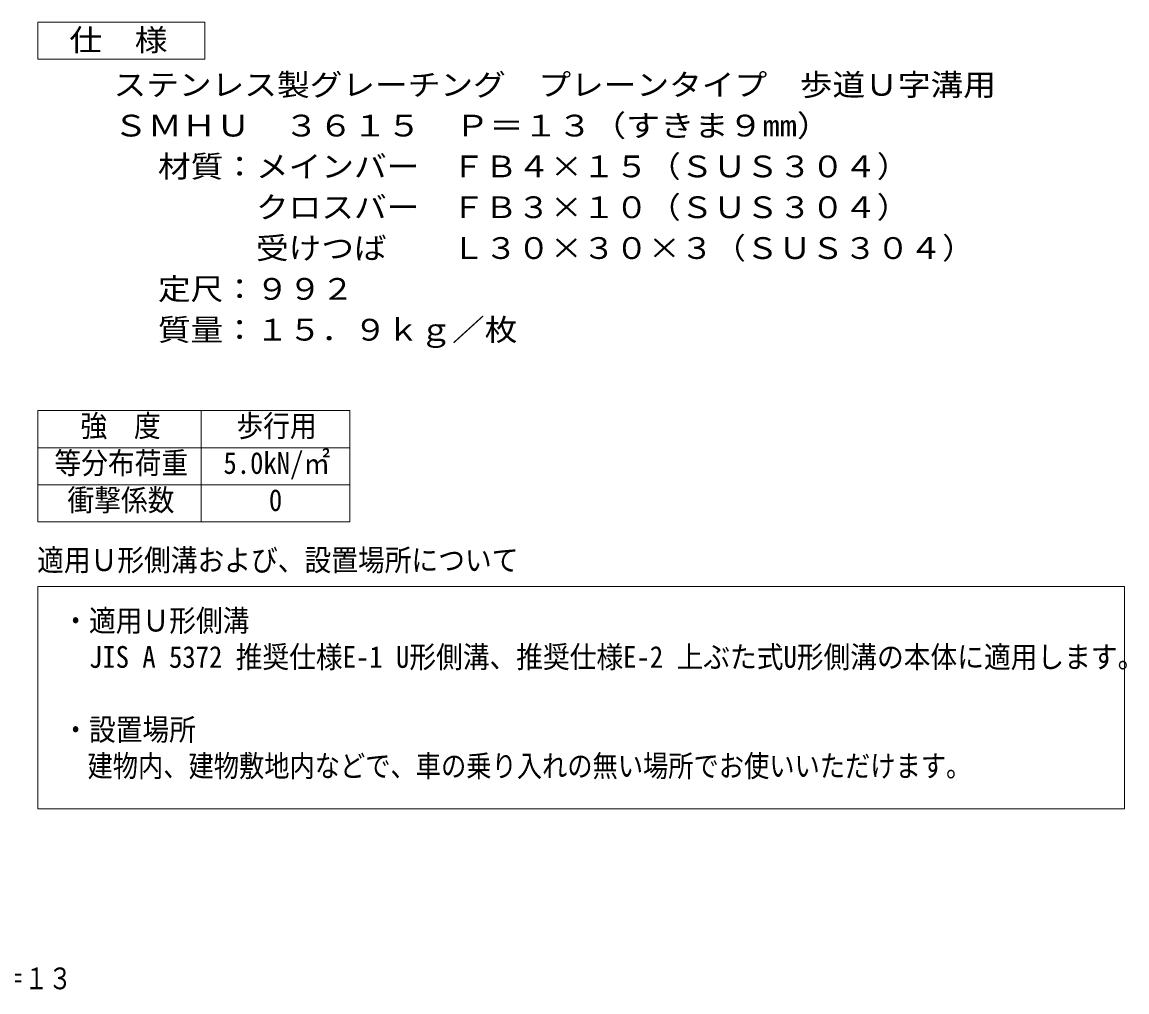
# Model space of a CAD drawing. Units: millimetres on the paper, enlarged 10 times, with parts at other scales. Extents: x -1537 to 1871, y -1362 to 1259.
# Drawn here: x 383 to 1871, y -1362 to -56 of the extents above; entities that cross this region are included whole.
import ezdxf
from ezdxf.enums import TextEntityAlignment as Align

# ---------------------------------------------------------------- set-up
doc = ezdxf.new("R2010")
doc.units = ezdxf.units.MM
doc.header["$LTSCALE"] = 10
doc.layers.add('A-4', color=2, linetype='Continuous', lineweight=9)
doc.layers.add('A-5', color=7, linetype='Continuous', lineweight=9)
doc.layers.add('F-5_F-5ﾚｲﾔ', color=2, linetype='Continuous')
doc.styles.add('ＭＳ ゴシック', font='')
doc.styles.get('ＭＳ ゴシック').set_extended_font_data('MS Gothic')

msp = doc.modelspace()

# ---------------------------------------------------------------- linework, layer by layer
at = {"layer": 'A-4'}
for p, q in [((403.95, -579), (823.95, -579)), ((403.95, -579), (403.95, -729)), ((623.95, -579), (623.95, -729)), ((823.95, -579), (823.95, -729)), ((403.95, -629), (823.95, -629)), ((403.95, -679), (823.95, -679)), ((403.95, -729), (823.95, -729)), ((403.95, -1115.6), (403.95, -815.94))]:
    msp.add_line(p, q, dxfattribs=at)
msp.add_lwpolyline([(403.95, -815.94), (1867.39, -815.94), (1867.39, -1115.6), (403.95, -1115.6)], dxfattribs=at)
at = {"layer": 'A-5'}
msp.add_lwpolyline([(403.95, -105.55), (403.95, -55.55), (628.95, -55.55), (628.95, -105.55)], close=True, dxfattribs=at)

# ---------------------------------------------------------------- texts
at = {"layer": 'A-5', "color": 2, "style": 'ＭＳ ゴシック'}
for s, width, p in [('仕\u3000様', 1.1, (446.49, -103.12)), ('ステンレス製グレーチング\u3000プレーンタイプ\u3000歩道Ｕ字溝用', 1.1, (506.04, -163.47)), ('ＳＭＨＵ\u3000３６１５\u3000Ｐ＝１３（すきま９mm）', 1.15, (506.04, -218.47)), ('材質：メインバー\u3000ＦＢ４×１５（ＳＵＳ３０４）', 1.1, (565.75, -273.47)), ('\u3000\u3000\u3000クロスバー\u3000ＦＢ３×１０（ＳＵＳ３０４）', 1.1, (565.75, -328.47)), ('\u3000\u3000\u3000受けつば\u3000\u3000Ｌ３０×３０×３（ＳＵＳ３０４）', 1.1, (565.75, -383.47)), ('定尺：９９２', 1.1, (565.75, -438.47)), ('質量：１５．９ｋｇ／枚', 1.1, (565.75, -493.48))]:
    msp.add_text(s, height=29.33, dxfattribs=dict(at, width=width)).set_placement(p, align=Align.BOTTOM_LEFT)
at = {"layer": 'A-5', "style": 'ＭＳ ゴシック'}
for s, width, p in [('強\u3000度', 0.9, (461.45, -623)), ('歩行用', 0.9, (671.45, -623)), ('等分布荷重', 0.9, (426.45, -673)), ('5.0kN/㎡', 0.9, (653.95, -673)), ('衝撃係数', 0.9, (443.95, -723)), ('0', 0.9, (715.2, -723)), ('適用Ｕ形側溝および、設置場所について', 0.9, (403.07, -803.8)), ('・適用Ｕ形側溝', 0.9, (436.9, -885.36)), ('\u3000JIS A 5372 推奨仕様E-1 U形側溝、推奨仕様E-2 上ぶた式U形側溝の本体に適用します。', 0.9, (436.9, -934.3)), ('・設置場所', 0.9, (436.9, -1032.18)), ('\u3000建物内、建物敷地内などで、車の乗り入れの無い場所でお使いいただけます。', 0.85, (436.9, -1081.12))]:
    msp.add_text(s, height=29.33, dxfattribs=dict(at, width=width)).set_placement(p, align=Align.BOTTOM_LEFT)
at = {"layer": 'F-5_F-5ﾚｲﾔ', "style": 'ＭＳ ゴシック', "width": 0.8}
msp.add_text('ステンレス製グレーチング\u3000プレーンタイプ\u3000歩道Ｕ字溝用\u3000\u3000ＳＭＨＵ\u3000３６１５\u3000Ｐ＝１３', height=29.33, dxfattribs=at).set_placement((-926.19, -1367.38), align=Align.BOTTOM_LEFT)

doc.saveas('drawing.dxf')
